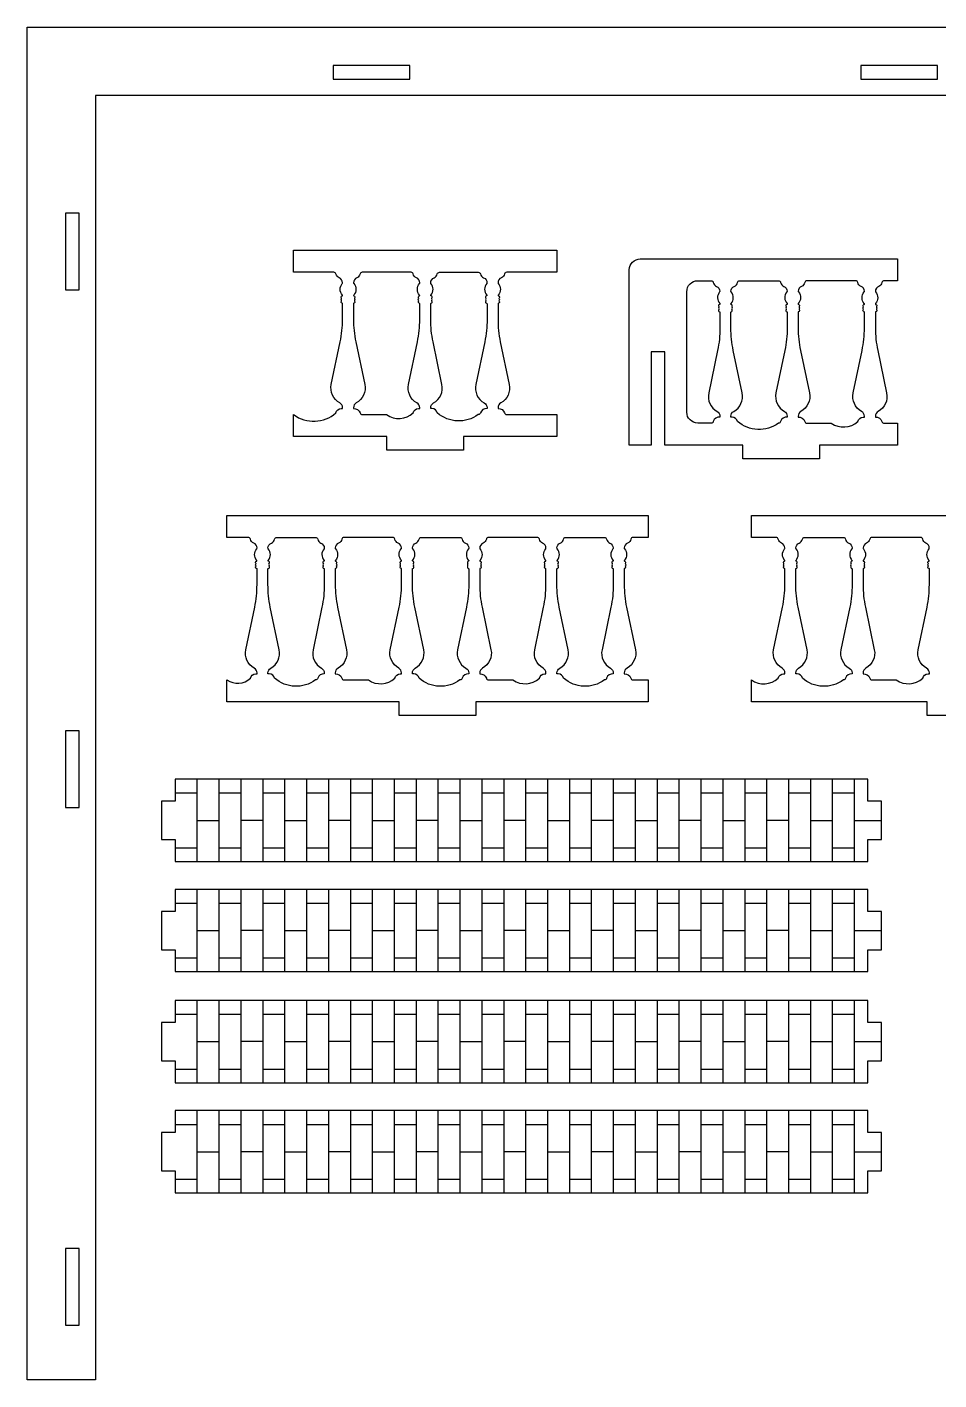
# Model space of a CAD drawing. Extents: x 9591 to 9820, y 1050 to 1177.
# Drawn here: x 9650.59 to 9667.24, y 1120.48 to 1145.18 of the extents above; entities that cross this region are included whole.
import ezdxf

# ---------------------------------------------------------------- set-up
doc = ezdxf.new("R2010")
doc.units = 0
doc.header["$MEASUREMENT"] = 0
doc.layers.add('LAYER_1', color=18, linetype='CONTINUOUS')

msp = doc.modelspace()

# ---------------------------------------------------------------- linework, layer by layer
at = {"layer": 'LAYER_1'}
for points in [[(9651.843, 1143.931), (9651.843, 1120.481), (9650.593, 1120.481), (9650.593, 1145.181), (9703.843, 1145.181), (9703.843, 1120.481), (9702.593, 1120.481), (9702.593, 1143.931)], [(9656.181, 1144.231), (9657.581, 1144.231), (9657.581, 1144.481), (9656.181, 1144.481)], [(9665.818, 1144.231), (9667.218, 1144.231), (9667.218, 1144.481), (9665.818, 1144.481)], [(9651.543, 1140.381), (9651.543, 1141.781), (9651.293, 1141.781), (9651.293, 1140.381)], [(9651.543, 1130.931), (9651.543, 1132.331), (9651.293, 1132.331), (9651.293, 1130.931)], [(9665.946, 1131.447), (9653.296, 1131.447), (9653.296, 1131.047), (9653.046, 1131.047), (9653.046, 1130.347), (9653.296, 1130.347), (9653.296, 1129.947), (9665.946, 1129.947), (9665.946, 1130.347), (9666.196, 1130.347), (9666.196, 1131.047), (9665.946, 1131.047)], [(9665.946, 1129.436), (9653.296, 1129.436), (9653.296, 1129.036), (9653.046, 1129.036), (9653.046, 1128.336), (9653.296, 1128.336), (9653.296, 1127.936), (9665.946, 1127.936), (9665.946, 1128.336), (9666.196, 1128.336), (9666.196, 1129.036), (9665.946, 1129.036)], [(9665.946, 1127.407), (9653.296, 1127.407), (9653.296, 1127.007), (9653.046, 1127.007), (9653.046, 1126.307), (9653.296, 1126.307), (9653.296, 1125.907), (9665.946, 1125.907), (9665.946, 1126.307), (9666.196, 1126.307), (9666.196, 1127.007), (9665.946, 1127.007)], [(9665.946, 1125.397), (9653.296, 1125.397), (9653.296, 1124.997), (9653.046, 1124.997), (9653.046, 1124.297), (9653.296, 1124.297), (9653.296, 1123.897), (9665.946, 1123.897), (9665.946, 1124.297), (9666.196, 1124.297), (9666.196, 1124.997), (9665.946, 1124.997)], [(9651.543, 1121.481), (9651.543, 1122.881), (9651.293, 1122.881), (9651.293, 1121.481)]]:
    msp.add_lwpolyline(points, close=True, dxfattribs=at)
for points in [[(9655.46, 1137.705), (9655.46, 1138.105, 0.352171), (9656.233, 1138.136, -0.352171), (9656.331, 1138.215), (9656.354, 1138.215), (9656.354, 1138.231, 0.272519), (9656.302, 1138.319, -0.328849), (9656.148, 1138.656), (9656.311, 1139.434, 0.051698), (9656.354, 1139.844), (9656.354, 1140.13, 0.366837), (9656.345, 1140.14, -0.600564), (9656.333, 1140.177, 0.39765), (9656.333, 1140.191, -0.39765), (9656.333, 1140.221, 0.39765), (9656.333, 1140.234, -0.594353), (9656.345, 1140.271, 0.584261), (9656.351, 1140.287, -0.375636), (9656.349, 1140.499, 0.187098), (9656.354, 1140.513, 0.294683), (9656.292, 1140.602, -0.244569), (9656.233, 1140.673, 0.352171), (9656.194, 1140.705), (9655.46, 1140.705), (9655.46, 1141.105), (9660.267, 1141.105), (9660.267, 1140.705), (9659.351, 1140.705, 0.352171), (9659.312, 1140.673, -0.244569), (9659.253, 1140.602, 0.294683), (9659.192, 1140.513, 0.187098), (9659.196, 1140.499, -0.375636), (9659.195, 1140.287, 0.584261), (9659.2, 1140.271, -0.594353), (9659.212, 1140.234, 0.39765), (9659.212, 1140.221, -0.39765), (9659.212, 1140.191, 0.39765), (9659.212, 1140.177, -0.600564), (9659.2, 1140.14, 0.366837), (9659.192, 1140.13), (9659.192, 1139.844, 0.051698), (9659.234, 1139.434), (9659.397, 1138.656, -0.328849), (9659.243, 1138.319, 0.272519), (9659.192, 1138.231), (9659.192, 1138.215, -0.352171), (9659.312, 1138.136, 0.352171), (9659.351, 1138.105), (9660.267, 1138.105), (9660.267, 1137.705), (9658.563, 1137.705), (9658.563, 1137.455), (9657.163, 1137.455), (9657.163, 1137.705)], [(9666.489, 1137.549), (9665.064, 1137.549), (9665.064, 1137.299), (9663.664, 1137.299), (9663.664, 1137.549), (9662.239, 1137.549), (9662.239, 1139.249), (9661.989, 1139.249), (9661.989, 1137.549), (9661.589, 1137.549), (9661.589, 1140.749, -0.414214), (9661.789, 1140.949), (9666.489, 1140.949), (9666.489, 1140.549), (9666.242, 1140.549, 0.352171), (9666.203, 1140.517, -0.244569), (9666.144, 1140.447, 0.294683), (9666.082, 1140.357, 0.187098), (9666.087, 1140.344, -0.375636), (9666.085, 1140.132, 0.584261), (9666.091, 1140.115, -0.594353), (9666.103, 1140.079, 0.39765), (9666.103, 1140.065, -0.39765), (9666.103, 1140.035, 0.39765), (9666.103, 1140.021, -0.600564), (9666.09, 1139.984, 0.366837), (9666.082, 1139.974), (9666.082, 1139.688, 0.051698), (9666.125, 1139.278), (9666.288, 1138.5, -0.328849), (9666.134, 1138.163, 0.272519), (9666.082, 1138.076), (9666.082, 1138.059, -0.352171), (9666.203, 1137.98, 0.352171), (9666.242, 1137.949), (9666.489, 1137.949)], [(9657.158, 1138.105, 0.352171), (9657.643, 1138.136, -0.352171), (9657.74, 1138.215), (9657.763, 1138.215), (9657.763, 1138.231, 0.272519), (9657.712, 1138.319, -0.328849), (9657.558, 1138.656), (9657.721, 1139.434, 0.051698), (9657.763, 1139.844), (9657.763, 1140.13, 0.366837), (9657.755, 1140.14, -0.600564), (9657.743, 1140.177, 0.39765), (9657.743, 1140.191, -0.39765), (9657.743, 1140.221, 0.39765), (9657.743, 1140.234, -0.594353), (9657.755, 1140.271, 0.584261), (9657.76, 1140.287, -0.375636), (9657.758, 1140.499, 0.187098), (9657.763, 1140.513, 0.294683), (9657.702, 1140.602, -0.244569), (9657.643, 1140.673, 0.352171), (9657.604, 1140.705), (9656.713, 1140.705, 0.352171), (9656.674, 1140.673, -0.244569), (9656.615, 1140.602, 0.294683), (9656.554, 1140.513, 0.187098), (9656.559, 1140.499, -0.375636), (9656.557, 1140.287, 0.584261), (9656.562, 1140.271, -0.594353), (9656.574, 1140.234, 0.39765), (9656.574, 1140.221, -0.39765), (9656.574, 1140.191, 0.39765), (9656.574, 1140.177, -0.600564), (9656.562, 1140.14, 0.366837), (9656.554, 1140.13), (9656.554, 1139.844, 0.051698), (9656.596, 1139.434), (9656.759, 1138.656, -0.328849), (9656.605, 1138.319, 0.272519), (9656.554, 1138.231), (9656.554, 1138.215, -0.352171), (9656.674, 1138.136, 0.352171), (9656.713, 1138.105)], [(9658.832, 1140.705, -0.352171), (9658.871, 1140.673, 0.244569), (9658.93, 1140.602, -0.294683), (9658.991, 1140.513, -0.187098), (9658.987, 1140.499, 0.375636), (9658.988, 1140.287, -0.584261), (9658.983, 1140.271, 0.594353), (9658.971, 1140.234, -0.39765), (9658.971, 1140.221, 0.39765), (9658.971, 1140.191, -0.39765), (9658.971, 1140.177, 0.600564), (9658.983, 1140.14, -0.366837), (9658.992, 1140.13), (9658.992, 1139.844, -0.051698), (9658.949, 1139.434), (9658.786, 1138.656, 0.328849), (9658.94, 1138.319, -0.272519), (9658.992, 1138.231), (9658.992, 1138.215, 0.352171), (9658.871, 1138.136, -0.352171), (9658.832, 1138.105, -0.352171), (9658.084, 1138.136, 0.352171), (9657.986, 1138.215), (9657.963, 1138.215), (9657.963, 1138.231, -0.272519), (9658.015, 1138.319, 0.328849), (9658.169, 1138.656), (9658.006, 1139.434, -0.051698), (9657.963, 1139.844), (9657.963, 1140.13, -0.366837), (9657.972, 1140.14, 0.600564), (9657.984, 1140.177, -0.39765), (9657.984, 1140.191, 0.39765), (9657.984, 1140.221, -0.39765), (9657.984, 1140.234, 0.594353), (9657.972, 1140.271, -0.584261), (9657.966, 1140.287, 0.375636), (9657.968, 1140.499, -0.187098), (9657.963, 1140.513, -0.294683), (9658.025, 1140.602, 0.244569), (9658.084, 1140.673, -0.352171), (9658.123, 1140.705)], [(9663.193, 1138.163, -0.272519), (9663.244, 1138.076), (9663.244, 1138.059, 0.352171), (9663.123, 1137.98, -0.352171), (9663.084, 1137.949), (9662.839, 1137.949, -0.414214), (9662.639, 1138.149), (9662.639, 1140.349, -0.414214), (9662.839, 1140.549), (9663.084, 1140.549, -0.352171), (9663.123, 1140.517, 0.244569), (9663.183, 1140.447, -0.294683), (9663.244, 1140.357, -0.187098), (9663.239, 1140.344, 0.375636), (9663.241, 1140.132, -0.584261), (9663.235, 1140.115, 0.594353), (9663.223, 1140.079, -0.39765), (9663.223, 1140.065, 0.39765), (9663.223, 1140.035, -0.39765), (9663.223, 1140.021, 0.600564), (9663.236, 1139.984, -0.366837), (9663.244, 1139.974), (9663.244, 1139.688, -0.051698), (9663.202, 1139.278), (9663.039, 1138.5, 0.328849)], [(9664.313, 1140.549, -0.352171), (9664.352, 1140.517, 0.244569), (9664.411, 1140.447, -0.294683), (9664.472, 1140.357, -0.187098), (9664.467, 1140.344, 0.375636), (9664.469, 1140.132, -0.584261), (9664.464, 1140.115, 0.594353), (9664.452, 1140.079, -0.39765), (9664.452, 1140.065, 0.39765), (9664.452, 1140.035, -0.39765), (9664.452, 1140.021, 0.600564), (9664.464, 1139.984, -0.366837), (9664.472, 1139.974), (9664.472, 1139.688, -0.051698), (9664.43, 1139.278), (9664.267, 1138.5, 0.328849), (9664.421, 1138.163, -0.272519), (9664.472, 1138.076), (9664.472, 1138.059, 0.352171), (9664.352, 1137.98, -0.352171), (9664.313, 1137.949, -0.352171), (9663.565, 1137.98, 0.352171), (9663.467, 1138.059), (9663.444, 1138.059), (9663.444, 1138.076, -0.272519), (9663.496, 1138.163, 0.328849), (9663.65, 1138.5), (9663.487, 1139.278, -0.051698), (9663.444, 1139.688), (9663.444, 1139.974, -0.366837), (9663.452, 1139.984, 0.600564), (9663.465, 1140.021, -0.39765), (9663.465, 1140.035, 0.39765), (9663.465, 1140.065, -0.39765), (9663.465, 1140.079, 0.594353), (9663.453, 1140.115, -0.584261), (9663.447, 1140.132, 0.375636), (9663.449, 1140.344, -0.187098), (9663.444, 1140.357, -0.294683), (9663.506, 1140.447, 0.244569), (9663.565, 1140.517, -0.352171), (9663.604, 1140.549)], [(9665.277, 1137.949, 0.352171), (9665.761, 1137.98, -0.352171), (9665.859, 1138.059), (9665.882, 1138.059), (9665.882, 1138.076, 0.272519), (9665.831, 1138.163, -0.328849), (9665.676, 1138.5), (9665.839, 1139.278, 0.051698), (9665.882, 1139.688), (9665.882, 1139.974, 0.366837), (9665.874, 1139.984, -0.600564), (9665.861, 1140.021, 0.39765), (9665.861, 1140.035, -0.39765), (9665.861, 1140.065, 0.39765), (9665.861, 1140.079, -0.594353), (9665.873, 1140.115, 0.584261), (9665.879, 1140.132, -0.375636), (9665.877, 1140.344, 0.187098), (9665.882, 1140.357, 0.294683), (9665.821, 1140.447, -0.244569), (9665.761, 1140.517, 0.352171), (9665.722, 1140.549), (9664.832, 1140.549, 0.352171), (9664.793, 1140.517, -0.244569), (9664.734, 1140.447, 0.294683), (9664.672, 1140.357, 0.187098), (9664.677, 1140.344, -0.375636), (9664.675, 1140.132, 0.584261), (9664.681, 1140.115, -0.594353), (9664.693, 1140.079, 0.39765), (9664.693, 1140.065, -0.39765), (9664.693, 1140.035, 0.39765), (9664.693, 1140.021, -0.600564), (9664.681, 1139.984, 0.366837), (9664.672, 1139.974), (9664.672, 1139.688, 0.051698), (9664.715, 1139.278), (9664.878, 1138.5, -0.328849), (9664.724, 1138.163, 0.272519), (9664.672, 1138.076), (9664.672, 1138.059, -0.352171), (9664.793, 1137.98, 0.352171), (9664.832, 1137.949)], [(9661.932, 1135.861), (9661.656, 1135.861, 0.352171), (9661.617, 1135.83, -0.244569), (9661.558, 1135.759, 0.294683), (9661.496, 1135.67, 0.187098), (9661.501, 1135.656, -0.375636), (9661.499, 1135.444, 0.584261), (9661.505, 1135.428, -0.594353), (9661.517, 1135.391, 0.39765), (9661.517, 1135.377, -0.39765), (9661.517, 1135.347, 0.39765), (9661.517, 1135.334, -0.600564), (9661.504, 1135.297, 0.366837), (9661.496, 1135.287), (9661.496, 1135.001, 0.051698), (9661.539, 1134.59), (9661.702, 1133.813, -0.328849), (9661.548, 1133.476, 0.272519), (9661.496, 1133.388), (9661.496, 1133.371, -0.352171), (9661.617, 1133.293, 0.352171), (9661.656, 1133.261), (9661.932, 1133.261), (9661.932, 1132.861), (9658.787, 1132.861), (9658.787, 1132.611), (9657.387, 1132.611), (9657.387, 1132.861), (9654.243, 1132.861), (9654.243, 1133.261, 0.352171), (9654.671, 1133.293, -0.352171), (9654.769, 1133.371), (9654.792, 1133.371), (9654.792, 1133.388, 0.272519), (9654.741, 1133.476, -0.328849), (9654.587, 1133.813), (9654.75, 1134.59, 0.051698), (9654.792, 1135.001), (9654.792, 1135.287, 0.366837), (9654.784, 1135.297, -0.600564), (9654.771, 1135.334, 0.39765), (9654.771, 1135.347, -0.39765), (9654.771, 1135.377, 0.39765), (9654.771, 1135.391, -0.594353), (9654.783, 1135.428, 0.584261), (9654.789, 1135.444, -0.375636), (9654.787, 1135.656, 0.187098), (9654.792, 1135.67, 0.294683), (9654.731, 1135.759, -0.244569), (9654.671, 1135.83, 0.352171), (9654.632, 1135.861), (9654.243, 1135.861), (9654.243, 1136.261), (9661.932, 1136.261)], [(9655.861, 1135.861, -0.352171), (9655.9, 1135.83, 0.244569), (9655.959, 1135.759, -0.294683), (9656.02, 1135.67, -0.187098), (9656.015, 1135.656, 0.375636), (9656.017, 1135.444, -0.584261), (9656.012, 1135.428, 0.594353), (9656, 1135.391, -0.39765), (9656, 1135.377, 0.39765), (9656, 1135.347, -0.39765), (9656, 1135.334, 0.600564), (9656.012, 1135.297, -0.366837), (9656.02, 1135.287), (9656.02, 1135.001, -0.051698), (9655.978, 1134.59), (9655.815, 1133.813, 0.328849), (9655.969, 1133.476, -0.272519), (9656.02, 1133.388), (9656.02, 1133.371, 0.352171), (9655.9, 1133.293, -0.352171), (9655.861, 1133.261, -0.352171), (9655.113, 1133.293, 0.352171), (9655.015, 1133.371), (9654.992, 1133.371), (9654.992, 1133.388, -0.272519), (9655.044, 1133.476, 0.328849), (9655.198, 1133.813), (9655.035, 1134.59, -0.051698), (9654.992, 1135.001), (9654.992, 1135.287, -0.366837), (9655, 1135.297, 0.600564), (9655.013, 1135.334, -0.39765), (9655.013, 1135.347, 0.39765), (9655.013, 1135.377, -0.39765), (9655.013, 1135.391, 0.594353), (9655.001, 1135.428, -0.584261), (9654.995, 1135.444, 0.375636), (9654.997, 1135.656, -0.187098), (9654.992, 1135.67, -0.294683), (9655.054, 1135.759, 0.244569), (9655.113, 1135.83, -0.352171), (9655.152, 1135.861)], [(9656.825, 1133.261, 0.352171), (9657.309, 1133.293, -0.352171), (9657.407, 1133.371), (9657.43, 1133.371), (9657.43, 1133.388, 0.272519), (9657.379, 1133.476, -0.328849), (9657.224, 1133.813), (9657.387, 1134.59, 0.051698), (9657.43, 1135.001), (9657.43, 1135.287, 0.366837), (9657.422, 1135.297, -0.600564), (9657.409, 1135.334, 0.39765), (9657.409, 1135.347, -0.39765), (9657.409, 1135.377, 0.39765), (9657.409, 1135.391, -0.594353), (9657.421, 1135.428, 0.584261), (9657.427, 1135.444, -0.375636), (9657.425, 1135.656, 0.187098), (9657.43, 1135.67, 0.294683), (9657.368, 1135.759, -0.244569), (9657.309, 1135.83, 0.352171), (9657.27, 1135.861), (9656.38, 1135.861, 0.352171), (9656.341, 1135.83, -0.244569), (9656.282, 1135.759, 0.294683), (9656.22, 1135.67, 0.187098), (9656.225, 1135.656, -0.375636), (9656.223, 1135.444, 0.584261), (9656.229, 1135.428, -0.594353), (9656.241, 1135.391, 0.39765), (9656.241, 1135.377, -0.39765), (9656.241, 1135.347, 0.39765), (9656.241, 1135.334, -0.600564), (9656.229, 1135.297, 0.366837), (9656.22, 1135.287), (9656.22, 1135.001, 0.051698), (9656.263, 1134.59), (9656.426, 1133.813, -0.328849), (9656.272, 1133.476, 0.272519), (9656.22, 1133.388), (9656.22, 1133.371, -0.352171), (9656.341, 1133.293, 0.352171), (9656.38, 1133.261)], [(9658.498, 1135.861, -0.352171), (9658.538, 1135.83, 0.244569), (9658.597, 1135.759, -0.294683), (9658.658, 1135.67, -0.187098), (9658.653, 1135.656, 0.375636), (9658.655, 1135.444, -0.584261), (9658.649, 1135.428, 0.594353), (9658.638, 1135.391, -0.39765), (9658.638, 1135.377, 0.39765), (9658.638, 1135.347, -0.39765), (9658.638, 1135.334, 0.600564), (9658.65, 1135.297, -0.366837), (9658.658, 1135.287), (9658.658, 1135.001, -0.051698), (9658.616, 1134.59), (9658.453, 1133.813, 0.328849), (9658.607, 1133.476, -0.272519), (9658.658, 1133.388), (9658.658, 1133.371, 0.352171), (9658.538, 1133.293, -0.352171), (9658.498, 1133.261, -0.352171), (9657.751, 1133.293, 0.352171), (9657.653, 1133.371), (9657.63, 1133.371), (9657.63, 1133.388, -0.272519), (9657.681, 1133.476, 0.328849), (9657.836, 1133.813), (9657.673, 1134.59, -0.051698), (9657.63, 1135.001), (9657.63, 1135.287, -0.366837), (9657.638, 1135.297, 0.600564), (9657.651, 1135.334, -0.39765), (9657.651, 1135.347, 0.39765), (9657.651, 1135.377, -0.39765), (9657.651, 1135.391, 0.594353), (9657.639, 1135.428, -0.584261), (9657.633, 1135.444, 0.375636), (9657.635, 1135.656, -0.187098), (9657.63, 1135.67, -0.294683), (9657.692, 1135.759, 0.244569), (9657.751, 1135.83, -0.352171), (9657.79, 1135.861)], [(9659.463, 1133.261, 0.352171), (9659.947, 1133.293, -0.352171), (9660.045, 1133.371), (9660.068, 1133.371), (9660.068, 1133.388, 0.272519), (9660.016, 1133.476, -0.328849), (9659.862, 1133.813), (9660.025, 1134.59, 0.051698), (9660.068, 1135.001), (9660.068, 1135.287, 0.366837), (9660.06, 1135.297, -0.600564), (9660.047, 1135.334, 0.39765), (9660.047, 1135.347, -0.39765), (9660.047, 1135.377, 0.39765), (9660.047, 1135.391, -0.594353), (9660.059, 1135.428, 0.584261), (9660.065, 1135.444, -0.375636), (9660.063, 1135.656, 0.187098), (9660.068, 1135.67, 0.294683), (9660.006, 1135.759, -0.244569), (9659.947, 1135.83, 0.352171), (9659.908, 1135.861), (9659.018, 1135.861, 0.352171), (9658.979, 1135.83, -0.244569), (9658.92, 1135.759, 0.294683), (9658.858, 1135.67, 0.187098), (9658.863, 1135.656, -0.375636), (9658.861, 1135.444, 0.584261), (9658.867, 1135.428, -0.594353), (9658.879, 1135.391, 0.39765), (9658.879, 1135.377, -0.39765), (9658.879, 1135.347, 0.39765), (9658.879, 1135.334, -0.600564), (9658.867, 1135.297, 0.366837), (9658.858, 1135.287), (9658.858, 1135.001, 0.051698), (9658.901, 1134.59), (9659.064, 1133.813, -0.328849), (9658.91, 1133.476, 0.272519), (9658.858, 1133.388), (9658.858, 1133.371, -0.352171), (9658.979, 1133.293, 0.352171), (9659.018, 1133.261)], [(9661.136, 1135.861, -0.352171), (9661.175, 1135.83, 0.244569), (9661.235, 1135.759, -0.294683), (9661.296, 1135.67, -0.187098), (9661.291, 1135.656, 0.375636), (9661.293, 1135.444, -0.584261), (9661.287, 1135.428, 0.594353), (9661.275, 1135.391, -0.39765), (9661.275, 1135.377, 0.39765), (9661.275, 1135.347, -0.39765), (9661.275, 1135.334, 0.600564), (9661.288, 1135.297, -0.366837), (9661.296, 1135.287), (9661.296, 1135.001, -0.051698), (9661.254, 1134.59), (9661.091, 1133.813, 0.328849), (9661.245, 1133.476, -0.272519), (9661.296, 1133.388), (9661.296, 1133.371, 0.352171), (9661.175, 1133.293, -0.352171), (9661.136, 1133.261, -0.352171), (9660.389, 1133.293, 0.352171), (9660.291, 1133.371), (9660.268, 1133.371), (9660.268, 1133.388, -0.272519), (9660.319, 1133.476, 0.328849), (9660.473, 1133.813), (9660.31, 1134.59, -0.051698), (9660.268, 1135.001), (9660.268, 1135.287, -0.366837), (9660.276, 1135.297, 0.600564), (9660.289, 1135.334, -0.39765), (9660.289, 1135.347, 0.39765), (9660.289, 1135.377, -0.39765), (9660.289, 1135.391, 0.594353), (9660.277, 1135.428, -0.584261), (9660.271, 1135.444, 0.375636), (9660.273, 1135.656, -0.187098), (9660.268, 1135.67, -0.294683), (9660.329, 1135.759, 0.244569), (9660.389, 1135.83, -0.352171), (9660.428, 1135.861)], [(9665.498, 1135.861, -0.352171), (9665.537, 1135.83, 0.244569), (9665.596, 1135.759, -0.294683), (9665.658, 1135.67, -0.187098), (9665.653, 1135.656, 0.375636), (9665.655, 1135.444, -0.584261), (9665.649, 1135.428, 0.594353), (9665.637, 1135.391, -0.39765), (9665.637, 1135.377, 0.39765), (9665.637, 1135.347, -0.39765), (9665.637, 1135.334, 0.600564), (9665.649, 1135.297, -0.366837), (9665.658, 1135.287), (9665.658, 1135.001, -0.051698), (9665.615, 1134.59), (9665.452, 1133.813, 0.328849), (9665.606, 1133.476, -0.272519), (9665.658, 1133.388), (9665.658, 1133.371, 0.352171), (9665.537, 1133.293, -0.352171), (9665.498, 1133.261, -0.352171), (9664.75, 1133.293, 0.352171), (9664.653, 1133.371), (9664.63, 1133.371), (9664.63, 1133.388, -0.272519), (9664.681, 1133.476, 0.328849), (9664.835, 1133.813), (9664.672, 1134.59, -0.051698), (9664.63, 1135.001), (9664.63, 1135.287, -0.366837), (9664.638, 1135.297, 0.600564), (9664.65, 1135.334, -0.39765), (9664.65, 1135.347, 0.39765), (9664.65, 1135.377, -0.39765), (9664.65, 1135.391, 0.594353), (9664.638, 1135.428, -0.584261), (9664.633, 1135.444, 0.375636), (9664.634, 1135.656, -0.187098), (9664.63, 1135.67, -0.294683), (9664.691, 1135.759, 0.244569), (9664.75, 1135.83, -0.352171), (9664.789, 1135.861)], [(9666.463, 1133.261, 0.352171), (9666.947, 1133.293, -0.352171), (9667.044, 1133.371), (9667.068, 1133.371), (9667.068, 1133.388, 0.272519), (9667.016, 1133.476, -0.328849), (9666.862, 1133.813), (9667.025, 1134.59, 0.051698), (9667.068, 1135.001), (9667.068, 1135.287, 0.366837), (9667.059, 1135.297, -0.600564), (9667.047, 1135.334, 0.39765), (9667.047, 1135.347, -0.39765), (9667.047, 1135.377, 0.39765), (9667.047, 1135.391, -0.594353), (9667.059, 1135.428, 0.584261), (9667.064, 1135.444, -0.375636), (9667.063, 1135.656, 0.187098), (9667.067, 1135.67, 0.294683), (9667.006, 1135.759, -0.244569), (9666.947, 1135.83, 0.352171), (9666.908, 1135.861), (9666.018, 1135.861, 0.352171), (9665.979, 1135.83, -0.244569), (9665.919, 1135.759, 0.294683), (9665.858, 1135.67, 0.187098), (9665.863, 1135.656, -0.375636), (9665.861, 1135.444, 0.584261), (9665.867, 1135.428, -0.594353), (9665.879, 1135.391, 0.39765), (9665.879, 1135.377, -0.39765), (9665.879, 1135.347, 0.39765), (9665.879, 1135.334, -0.600564), (9665.866, 1135.297, 0.366837), (9665.858, 1135.287), (9665.858, 1135.001, 0.051698), (9665.9, 1134.59), (9666.063, 1133.813, -0.328849), (9665.909, 1133.476, 0.272519), (9665.858, 1133.388), (9665.858, 1133.371, -0.352171), (9665.979, 1133.293, 0.352171), (9666.018, 1133.261)]]:
    msp.add_lwpolyline(points, format="xyb", close=True, dxfattribs=at)
msp.add_lwpolyline([(9668.425, 1132.611), (9667.025, 1132.611), (9667.025, 1132.861), (9663.818, 1132.861), (9663.818, 1133.261, 0.352171), (9664.309, 1133.293, -0.352171), (9664.407, 1133.371), (9664.43, 1133.371), (9664.43, 1133.388, 0.272519), (9664.378, 1133.476, -0.328849), (9664.224, 1133.813), (9664.387, 1134.59, 0.051698), (9664.43, 1135.001), (9664.43, 1135.287, 0.366837), (9664.421, 1135.297, -0.600564), (9664.409, 1135.334, 0.39765), (9664.409, 1135.347, -0.39765), (9664.409, 1135.377, 0.39765), (9664.409, 1135.391, -0.594353), (9664.421, 1135.428, 0.584261), (9664.427, 1135.444, -0.375636), (9664.425, 1135.656, 0.187098), (9664.43, 1135.67, 0.294683), (9664.368, 1135.759, -0.244569), (9664.309, 1135.83, 0.352171), (9664.27, 1135.861), (9663.818, 1135.861), (9663.818, 1136.261), (9671.632, 1136.261)], format="xyb", dxfattribs=at)
for points in [[(9653.696, 1131.447), (9653.696, 1129.947)], [(9654.096, 1131.447), (9654.096, 1129.947)], [(9654.496, 1131.447), (9654.496, 1129.947)], [(9654.896, 1131.447), (9654.896, 1129.947)], [(9655.296, 1131.447), (9655.296, 1129.947)], [(9655.696, 1131.447), (9655.696, 1129.947)], [(9656.096, 1131.447), (9656.096, 1129.947)], [(9656.496, 1131.447), (9656.496, 1129.947)], [(9656.896, 1131.447), (9656.896, 1129.947)], [(9657.296, 1131.447), (9657.296, 1129.947)], [(9657.696, 1131.447), (9657.696, 1129.947)], [(9658.096, 1131.447), (9658.096, 1129.947)], [(9658.496, 1131.447), (9658.496, 1129.947)], [(9658.896, 1131.447), (9658.896, 1129.947)], [(9659.296, 1131.447), (9659.296, 1129.947)], [(9659.696, 1131.447), (9659.696, 1129.947)], [(9660.096, 1131.447), (9660.096, 1129.947)], [(9660.496, 1131.447), (9660.496, 1129.947)], [(9660.896, 1131.447), (9660.896, 1129.947)], [(9661.296, 1131.447), (9661.296, 1129.947)], [(9661.696, 1131.447), (9661.696, 1129.947)], [(9662.096, 1131.447), (9662.096, 1129.947)], [(9662.496, 1131.447), (9662.496, 1129.947)], [(9662.896, 1131.447), (9662.896, 1129.947)], [(9663.296, 1131.447), (9663.296, 1129.947)], [(9663.696, 1131.447), (9663.696, 1129.947)], [(9664.096, 1131.447), (9664.096, 1129.947)], [(9664.496, 1131.447), (9664.496, 1129.947)], [(9664.896, 1131.447), (9664.896, 1129.947)], [(9665.296, 1131.447), (9665.296, 1129.947)], [(9665.696, 1131.447), (9665.696, 1129.947)], [(9653.296, 1131.197), (9653.696, 1131.197)], [(9654.096, 1131.197), (9654.496, 1131.197)], [(9654.896, 1131.197), (9655.296, 1131.197)], [(9655.696, 1131.197), (9656.096, 1131.197)], [(9656.496, 1131.197), (9656.896, 1131.197)], [(9657.296, 1131.197), (9657.696, 1131.197)], [(9658.096, 1131.197), (9658.496, 1131.197)], [(9658.896, 1131.197), (9659.296, 1131.197)], [(9659.696, 1131.197), (9660.096, 1131.197)], [(9660.496, 1131.197), (9660.896, 1131.197)], [(9661.296, 1131.197), (9661.696, 1131.197)], [(9662.096, 1131.197), (9662.496, 1131.197)], [(9662.896, 1131.197), (9663.296, 1131.197)], [(9663.696, 1131.197), (9664.096, 1131.197)], [(9664.496, 1131.197), (9664.896, 1131.197)], [(9665.296, 1131.197), (9665.696, 1131.197)], [(9653.696, 1130.697), (9654.096, 1130.697)], [(9654.896, 1130.697), (9654.496, 1130.697)], [(9655.296, 1130.697), (9655.696, 1130.697)], [(9656.496, 1130.697), (9656.096, 1130.697)], [(9656.896, 1130.697), (9657.296, 1130.697)], [(9658.096, 1130.697), (9657.696, 1130.697)], [(9658.496, 1130.697), (9658.896, 1130.697)], [(9659.696, 1130.697), (9659.296, 1130.697)], [(9660.096, 1130.697), (9660.496, 1130.697)], [(9661.296, 1130.697), (9660.896, 1130.697)], [(9661.696, 1130.697), (9662.096, 1130.697)], [(9662.896, 1130.697), (9662.496, 1130.697)], [(9663.296, 1130.697), (9663.696, 1130.697)], [(9664.496, 1130.697), (9664.096, 1130.697)], [(9664.896, 1130.697), (9665.296, 1130.697)], [(9665.696, 1130.697), (9666.196, 1130.697)], [(9653.296, 1130.197), (9653.696, 1130.197)], [(9654.096, 1130.197), (9654.496, 1130.197)], [(9654.896, 1130.197), (9655.296, 1130.197)], [(9655.696, 1130.197), (9656.096, 1130.197)], [(9656.496, 1130.197), (9656.896, 1130.197)], [(9657.296, 1130.197), (9657.696, 1130.197)], [(9658.096, 1130.197), (9658.496, 1130.197)], [(9658.896, 1130.197), (9659.296, 1130.197)], [(9659.696, 1130.197), (9660.096, 1130.197)], [(9660.496, 1130.197), (9660.896, 1130.197)], [(9661.296, 1130.197), (9661.696, 1130.197)], [(9662.096, 1130.197), (9662.496, 1130.197)], [(9662.896, 1130.197), (9663.296, 1130.197)], [(9663.696, 1130.197), (9664.096, 1130.197)], [(9664.496, 1130.197), (9664.896, 1130.197)], [(9665.296, 1130.197), (9665.696, 1130.197)], [(9653.696, 1129.436), (9653.696, 1127.936)], [(9654.096, 1129.436), (9654.096, 1127.936)], [(9654.496, 1129.436), (9654.496, 1127.936)], [(9654.896, 1129.436), (9654.896, 1127.936)], [(9655.296, 1129.436), (9655.296, 1127.936)], [(9655.696, 1129.436), (9655.696, 1127.936)], [(9656.096, 1129.436), (9656.096, 1127.936)], [(9656.496, 1129.436), (9656.496, 1127.936)], [(9656.896, 1129.436), (9656.896, 1127.936)], [(9657.296, 1129.436), (9657.296, 1127.936)], [(9657.696, 1129.436), (9657.696, 1127.936)], [(9658.096, 1129.436), (9658.096, 1127.936)], [(9658.496, 1129.436), (9658.496, 1127.936)], [(9658.896, 1129.436), (9658.896, 1127.936)], [(9659.296, 1129.436), (9659.296, 1127.936)], [(9659.696, 1129.436), (9659.696, 1127.936)], [(9660.096, 1129.436), (9660.096, 1127.936)], [(9660.496, 1129.436), (9660.496, 1127.936)], [(9660.896, 1129.436), (9660.896, 1127.936)], [(9661.296, 1129.436), (9661.296, 1127.936)], [(9661.696, 1129.436), (9661.696, 1127.936)], [(9662.096, 1129.436), (9662.096, 1127.936)], [(9662.496, 1129.436), (9662.496, 1127.936)], [(9662.896, 1129.436), (9662.896, 1127.936)], [(9663.296, 1129.436), (9663.296, 1127.936)], [(9663.696, 1129.436), (9663.696, 1127.936)], [(9664.096, 1129.436), (9664.096, 1127.936)], [(9664.496, 1129.436), (9664.496, 1127.936)], [(9664.896, 1129.436), (9664.896, 1127.936)], [(9665.296, 1129.436), (9665.296, 1127.936)], [(9665.696, 1129.436), (9665.696, 1127.936)], [(9653.296, 1129.186), (9653.696, 1129.186)], [(9654.096, 1129.186), (9654.496, 1129.186)], [(9654.896, 1129.186), (9655.296, 1129.186)], [(9655.696, 1129.186), (9656.096, 1129.186)], [(9656.496, 1129.186), (9656.896, 1129.186)], [(9657.296, 1129.186), (9657.696, 1129.186)], [(9658.096, 1129.186), (9658.496, 1129.186)], [(9658.896, 1129.186), (9659.296, 1129.186)], [(9659.696, 1129.186), (9660.096, 1129.186)], [(9660.496, 1129.186), (9660.896, 1129.186)], [(9661.296, 1129.186), (9661.696, 1129.186)], [(9662.096, 1129.186), (9662.496, 1129.186)], [(9662.896, 1129.186), (9663.296, 1129.186)], [(9663.696, 1129.186), (9664.096, 1129.186)], [(9664.496, 1129.186), (9664.896, 1129.186)], [(9665.296, 1129.186), (9665.696, 1129.186)], [(9653.696, 1128.686), (9654.096, 1128.686)], [(9654.896, 1128.686), (9654.496, 1128.686)], [(9655.296, 1128.686), (9655.696, 1128.686)], [(9656.496, 1128.686), (9656.096, 1128.686)], [(9656.896, 1128.686), (9657.296, 1128.686)], [(9658.096, 1128.686), (9657.696, 1128.686)], [(9658.496, 1128.686), (9658.896, 1128.686)], [(9659.696, 1128.686), (9659.296, 1128.686)], [(9660.096, 1128.686), (9660.496, 1128.686)], [(9661.296, 1128.686), (9660.896, 1128.686)], [(9661.696, 1128.686), (9662.096, 1128.686)], [(9662.896, 1128.686), (9662.496, 1128.686)], [(9663.296, 1128.686), (9663.696, 1128.686)], [(9664.496, 1128.686), (9664.096, 1128.686)], [(9664.896, 1128.686), (9665.296, 1128.686)], [(9665.696, 1128.686), (9666.196, 1128.686)], [(9653.296, 1128.186), (9653.696, 1128.186)], [(9654.096, 1128.186), (9654.496, 1128.186)], [(9654.896, 1128.186), (9655.296, 1128.186)], [(9655.696, 1128.186), (9656.096, 1128.186)], [(9656.496, 1128.186), (9656.896, 1128.186)], [(9657.296, 1128.186), (9657.696, 1128.186)], [(9658.096, 1128.186), (9658.496, 1128.186)], [(9658.896, 1128.186), (9659.296, 1128.186)], [(9659.696, 1128.186), (9660.096, 1128.186)], [(9660.496, 1128.186), (9660.896, 1128.186)], [(9661.296, 1128.186), (9661.696, 1128.186)], [(9662.096, 1128.186), (9662.496, 1128.186)], [(9662.896, 1128.186), (9663.296, 1128.186)], [(9663.696, 1128.186), (9664.096, 1128.186)], [(9664.496, 1128.186), (9664.896, 1128.186)], [(9665.296, 1128.186), (9665.696, 1128.186)], [(9653.696, 1127.407), (9653.696, 1125.907)], [(9654.096, 1127.407), (9654.096, 1125.907)], [(9654.496, 1127.407), (9654.496, 1125.907)], [(9654.896, 1127.407), (9654.896, 1125.907)], [(9655.296, 1127.407), (9655.296, 1125.907)], [(9655.696, 1127.407), (9655.696, 1125.907)], [(9656.096, 1127.407), (9656.096, 1125.907)], [(9656.496, 1127.407), (9656.496, 1125.907)], [(9656.896, 1127.407), (9656.896, 1125.907)], [(9657.296, 1127.407), (9657.296, 1125.907)], [(9657.696, 1127.407), (9657.696, 1125.907)], [(9658.096, 1127.407), (9658.096, 1125.907)], [(9658.496, 1127.407), (9658.496, 1125.907)], [(9658.896, 1127.407), (9658.896, 1125.907)], [(9659.296, 1127.407), (9659.296, 1125.907)], [(9659.696, 1127.407), (9659.696, 1125.907)], [(9660.096, 1127.407), (9660.096, 1125.907)], [(9660.496, 1127.407), (9660.496, 1125.907)], [(9660.896, 1127.407), (9660.896, 1125.907)], [(9661.296, 1127.407), (9661.296, 1125.907)], [(9661.696, 1127.407), (9661.696, 1125.907)], [(9662.096, 1127.407), (9662.096, 1125.907)], [(9662.496, 1127.407), (9662.496, 1125.907)], [(9662.896, 1127.407), (9662.896, 1125.907)], [(9663.296, 1127.407), (9663.296, 1125.907)], [(9663.696, 1127.407), (9663.696, 1125.907)], [(9664.096, 1127.407), (9664.096, 1125.907)], [(9664.496, 1127.407), (9664.496, 1125.907)], [(9664.896, 1127.407), (9664.896, 1125.907)], [(9665.296, 1127.407), (9665.296, 1125.907)], [(9665.696, 1127.407), (9665.696, 1125.907)], [(9653.296, 1127.157), (9653.696, 1127.157)], [(9654.096, 1127.157), (9654.496, 1127.157)], [(9654.896, 1127.157), (9655.296, 1127.157)], [(9655.696, 1127.157), (9656.096, 1127.157)], [(9656.496, 1127.157), (9656.896, 1127.157)], [(9657.296, 1127.157), (9657.696, 1127.157)], [(9658.096, 1127.157), (9658.496, 1127.157)], [(9658.896, 1127.157), (9659.296, 1127.157)], [(9659.696, 1127.157), (9660.096, 1127.157)], [(9660.496, 1127.157), (9660.896, 1127.157)], [(9661.296, 1127.157), (9661.696, 1127.157)], [(9662.096, 1127.157), (9662.496, 1127.157)], [(9662.896, 1127.157), (9663.296, 1127.157)], [(9663.696, 1127.157), (9664.096, 1127.157)], [(9664.496, 1127.157), (9664.896, 1127.157)], [(9665.296, 1127.157), (9665.696, 1127.157)], [(9653.696, 1126.657), (9654.096, 1126.657)], [(9654.896, 1126.657), (9654.496, 1126.657)], [(9655.296, 1126.657), (9655.696, 1126.657)], [(9656.496, 1126.657), (9656.096, 1126.657)], [(9656.896, 1126.657), (9657.296, 1126.657)], [(9658.096, 1126.657), (9657.696, 1126.657)], [(9658.496, 1126.657), (9658.896, 1126.657)], [(9659.696, 1126.657), (9659.296, 1126.657)], [(9660.096, 1126.657), (9660.496, 1126.657)], [(9661.296, 1126.657), (9660.896, 1126.657)], [(9661.696, 1126.657), (9662.096, 1126.657)], [(9662.896, 1126.657), (9662.496, 1126.657)], [(9663.296, 1126.657), (9663.696, 1126.657)], [(9664.496, 1126.657), (9664.096, 1126.657)], [(9664.896, 1126.657), (9665.296, 1126.657)], [(9665.696, 1126.657), (9666.196, 1126.657)], [(9653.296, 1126.157), (9653.696, 1126.157)], [(9654.096, 1126.157), (9654.496, 1126.157)], [(9654.896, 1126.157), (9655.296, 1126.157)], [(9655.696, 1126.157), (9656.096, 1126.157)], [(9656.496, 1126.157), (9656.896, 1126.157)], [(9657.296, 1126.157), (9657.696, 1126.157)], [(9658.096, 1126.157), (9658.496, 1126.157)], [(9658.896, 1126.157), (9659.296, 1126.157)], [(9659.696, 1126.157), (9660.096, 1126.157)], [(9660.496, 1126.157), (9660.896, 1126.157)], [(9661.296, 1126.157), (9661.696, 1126.157)], [(9662.096, 1126.157), (9662.496, 1126.157)], [(9662.896, 1126.157), (9663.296, 1126.157)], [(9663.696, 1126.157), (9664.096, 1126.157)], [(9664.496, 1126.157), (9664.896, 1126.157)], [(9665.296, 1126.157), (9665.696, 1126.157)], [(9653.696, 1125.397), (9653.696, 1123.897)], [(9654.096, 1125.397), (9654.096, 1123.897)], [(9654.496, 1125.397), (9654.496, 1123.897)], [(9654.896, 1125.397), (9654.896, 1123.897)], [(9655.296, 1125.397), (9655.296, 1123.897)], [(9655.696, 1125.397), (9655.696, 1123.897)], [(9656.096, 1125.397), (9656.096, 1123.897)], [(9656.496, 1125.397), (9656.496, 1123.897)], [(9656.896, 1125.397), (9656.896, 1123.897)], [(9657.296, 1125.397), (9657.296, 1123.897)], [(9657.696, 1125.397), (9657.696, 1123.897)], [(9658.096, 1125.397), (9658.096, 1123.897)], [(9658.496, 1125.397), (9658.496, 1123.897)], [(9658.896, 1125.397), (9658.896, 1123.897)], [(9659.296, 1125.397), (9659.296, 1123.897)], [(9659.696, 1125.397), (9659.696, 1123.897)], [(9660.096, 1125.397), (9660.096, 1123.897)], [(9660.496, 1125.397), (9660.496, 1123.897)], [(9660.896, 1125.397), (9660.896, 1123.897)], [(9661.296, 1125.397), (9661.296, 1123.897)], [(9661.696, 1125.397), (9661.696, 1123.897)], [(9662.096, 1125.397), (9662.096, 1123.897)], [(9662.496, 1125.397), (9662.496, 1123.897)], [(9662.896, 1125.397), (9662.896, 1123.897)], [(9663.296, 1125.397), (9663.296, 1123.897)], [(9663.696, 1125.397), (9663.696, 1123.897)], [(9664.096, 1125.397), (9664.096, 1123.897)], [(9664.496, 1125.397), (9664.496, 1123.897)], [(9664.896, 1125.397), (9664.896, 1123.897)], [(9665.296, 1125.397), (9665.296, 1123.897)], [(9665.696, 1125.397), (9665.696, 1123.897)], [(9653.296, 1125.147), (9653.696, 1125.147)], [(9654.096, 1125.147), (9654.496, 1125.147)], [(9654.896, 1125.147), (9655.296, 1125.147)], [(9655.696, 1125.147), (9656.096, 1125.147)], [(9656.496, 1125.147), (9656.896, 1125.147)], [(9657.296, 1125.147), (9657.696, 1125.147)], [(9658.096, 1125.147), (9658.496, 1125.147)], [(9658.896, 1125.147), (9659.296, 1125.147)], [(9659.696, 1125.147), (9660.096, 1125.147)], [(9660.496, 1125.147), (9660.896, 1125.147)], [(9661.296, 1125.147), (9661.696, 1125.147)], [(9662.096, 1125.147), (9662.496, 1125.147)], [(9662.896, 1125.147), (9663.296, 1125.147)], [(9663.696, 1125.147), (9664.096, 1125.147)], [(9664.496, 1125.147), (9664.896, 1125.147)], [(9665.296, 1125.147), (9665.696, 1125.147)], [(9653.696, 1124.647), (9654.096, 1124.647)], [(9654.896, 1124.647), (9654.496, 1124.647)], [(9655.296, 1124.647), (9655.696, 1124.647)], [(9656.496, 1124.647), (9656.096, 1124.647)], [(9656.896, 1124.647), (9657.296, 1124.647)], [(9658.096, 1124.647), (9657.696, 1124.647)], [(9658.496, 1124.647), (9658.896, 1124.647)], [(9659.696, 1124.647), (9659.296, 1124.647)], [(9660.096, 1124.647), (9660.496, 1124.647)], [(9661.296, 1124.647), (9660.896, 1124.647)], [(9661.696, 1124.647), (9662.096, 1124.647)], [(9662.896, 1124.647), (9662.496, 1124.647)], [(9663.296, 1124.647), (9663.696, 1124.647)], [(9664.496, 1124.647), (9664.096, 1124.647)], [(9664.896, 1124.647), (9665.296, 1124.647)], [(9665.696, 1124.647), (9666.196, 1124.647)], [(9653.296, 1124.147), (9653.696, 1124.147)], [(9654.096, 1124.147), (9654.496, 1124.147)], [(9654.896, 1124.147), (9655.296, 1124.147)], [(9655.696, 1124.147), (9656.096, 1124.147)], [(9656.496, 1124.147), (9656.896, 1124.147)], [(9657.296, 1124.147), (9657.696, 1124.147)], [(9658.096, 1124.147), (9658.496, 1124.147)], [(9658.896, 1124.147), (9659.296, 1124.147)], [(9659.696, 1124.147), (9660.096, 1124.147)], [(9660.496, 1124.147), (9660.896, 1124.147)], [(9661.296, 1124.147), (9661.696, 1124.147)], [(9662.096, 1124.147), (9662.496, 1124.147)], [(9662.896, 1124.147), (9663.296, 1124.147)], [(9663.696, 1124.147), (9664.096, 1124.147)], [(9664.496, 1124.147), (9664.896, 1124.147)], [(9665.296, 1124.147), (9665.696, 1124.147)]]:
    msp.add_lwpolyline(points, dxfattribs=at)

doc.saveas('drawing.dxf')
